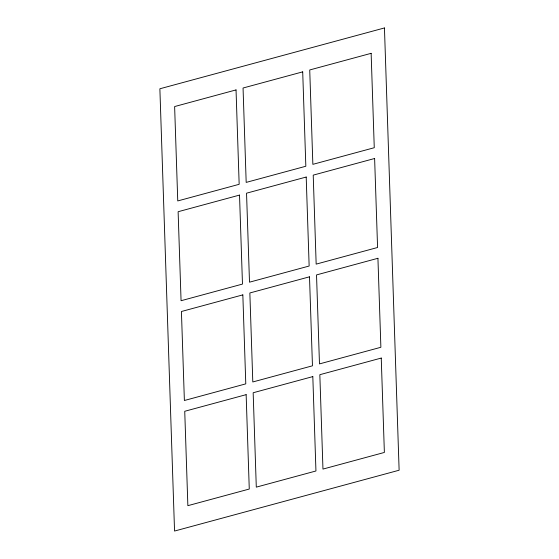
<?xml version="1.0" encoding="UTF-8"?>
<svg xmlns="http://www.w3.org/2000/svg" width="559" height="559" viewBox="0 0 559 559"><rect width="100%" height="100%" fill="white"/><g stroke="black" fill="none" stroke-linecap="round" stroke-linejoin="round"><path stroke-width="0.84" d="M384.452 27.95L159.874 88.776L174.548 531.05L399.126 470.224L384.452 27.95M236.038 89.915L174.625 106.552L177.755 200.94L239.168 184.302L236.038 89.915M302.705 71.859L243.053 88.015L246.184 182.402L305.836 166.247L302.705 71.859M371.134 53.329L309.728 69.959L312.858 164.346L374.264 147.716L371.134 53.329M239.525 195.091L178.118 211.721L181.067 300.721L242.473 284.084L239.525 195.091M306.199 177.035L246.54 193.19L249.496 282.183L309.148 266.028L306.199 177.035M374.621 158.497L313.215 175.135L316.163 264.127L377.577 247.497L374.621 158.497M242.837 294.873L181.423 311.503L184.379 400.503L245.785 383.865L242.837 294.873M309.504 276.817L249.852 292.972L252.801 381.965L312.46 365.81L309.504 276.817M377.933 258.279L316.527 274.916L319.475 363.909L380.882 347.279L377.933 258.279M246.142 394.654L184.736 411.284L187.866 505.671L249.272 489.041L246.142 394.654M312.816 376.598L253.164 392.753L256.295 487.141L315.947 470.985L312.816 376.598M381.245 358.06L319.832 374.698L322.962 469.085L384.375 452.448L381.245 358.06"/></g></svg>
